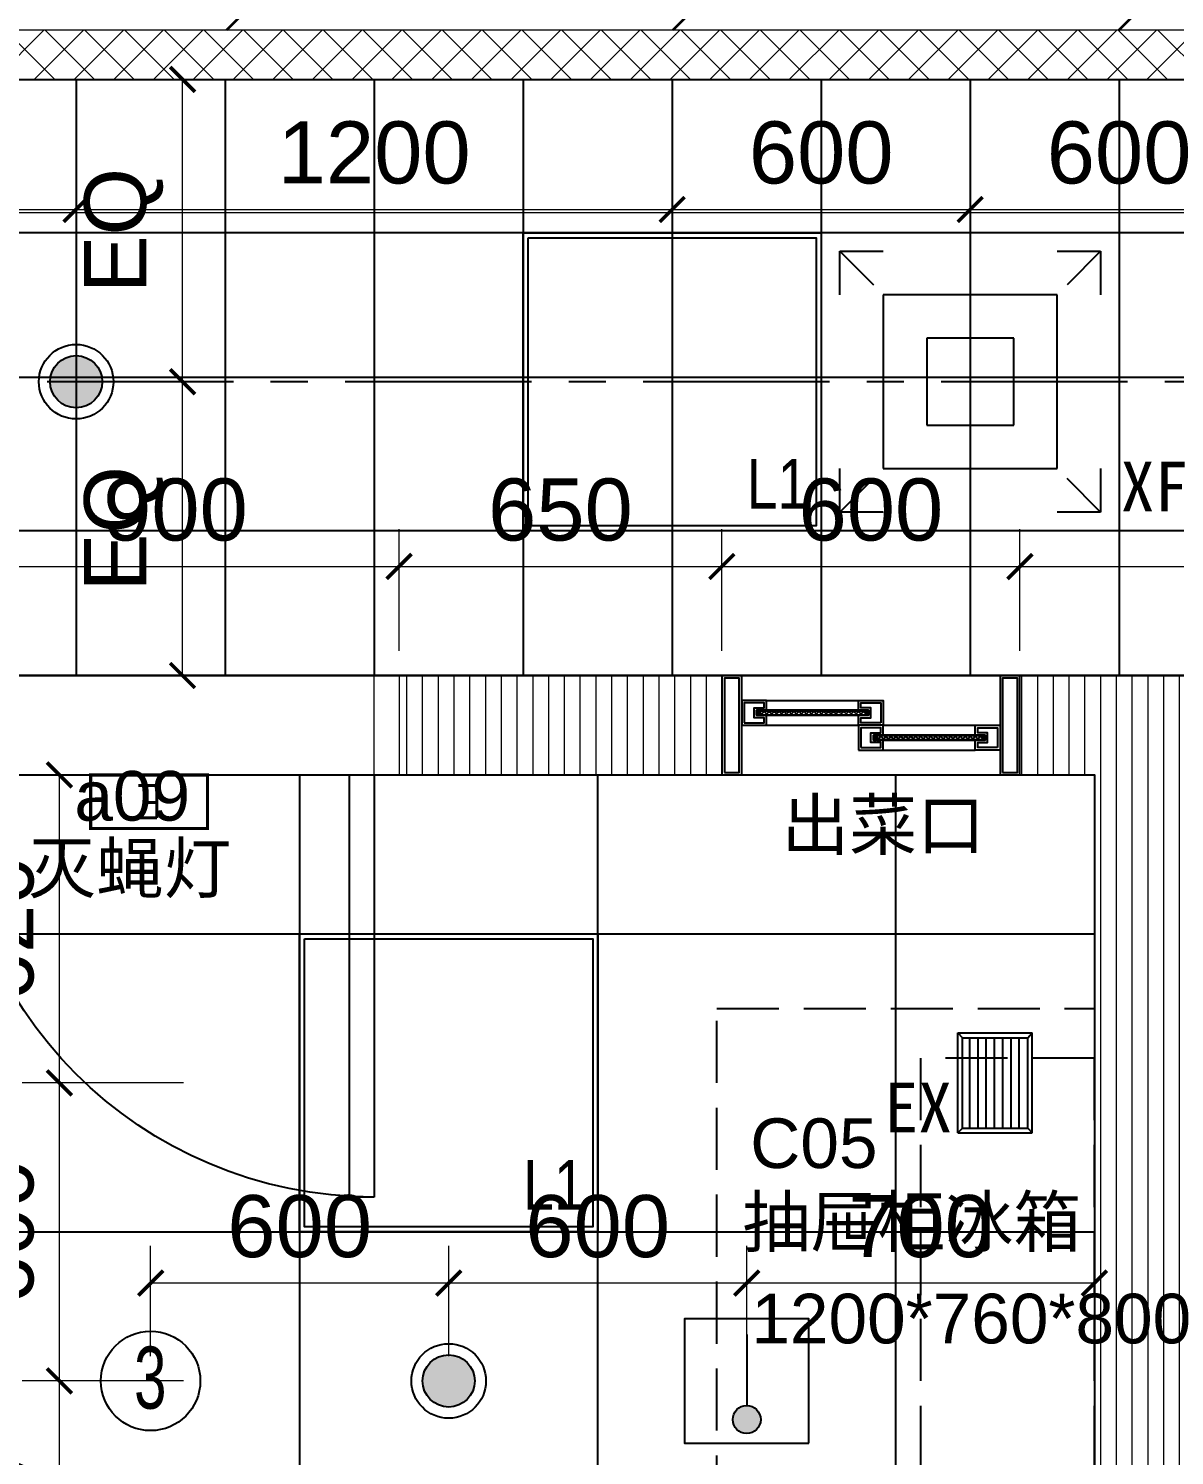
# Model space of a CAD drawing. Header units: millimetres. Extents: x -6033 to 120673, y -4970 to 90533.
# Drawn here: x 73184 to 75491, y 68020 to 70893 of the extents above; entities that cross this region are included whole.
import ezdxf
from ezdxf.enums import TextEntityAlignment as Align

# ---------------------------------------------------------------- set-up
doc = ezdxf.new("R2010")
doc.units = ezdxf.units.MM
for name, pattern in [('I-CEILING$0$CENTER', [2, 1.25, -0.25, 0.25, -0.25]), ('I-PLAN$0$ACAD_ISO02W100', [15, 12, -3]), ('I-PLAN$0$DASH', [0.35, 0.25, -0.1])]:
    doc.linetypes.add(name, pattern=pattern)
doc.layers.get('DefPoints').update_dxf_attribs({"color": 250})
for name, color, linetype, lineweight in [('_ACM-A-ANNO-DIMS', 2, 'Continuous', 9), ('_ACM-A-ANNO-DIMS-b', 2, 'Continuous', 18), ('I-AR$0$I-SCOPE', 252, 'Continuous', 35), ('I-CEILING$0$_ACM-A-DETL', 7, 'Continuous', 9), ('I-PLAN$0$_ACM-A-WALL-HACH', 251, 'Continuous', 9), ('I-PLAN$0$I-PL-WALL-FHINISH', 73, 'Continuous', 13), ('I-PLAN$0$I-WALL', 6, 'Continuous', 13)]:
    doc.layers.add(name, color=color, linetype=linetype, lineweight=lineweight)
for name, color, linetype in [('I-CEILING$0$0-LIGHT-RC', 1, 'Continuous'), ('I-CEILING$0$0-LIGHT-TXT', 90, 'Continuous'), ('I-CEILING$0$EQUIP-消防', 3, 'Continuous'), ('I-CEILING$0$EQUIP_喷头', 90, 'Continuous'), ('I-CEILING$0$I-GRID', 252, 'I-CEILING$0$CENTER'), ('I-CEILING$0$I-RCP', 2, 'Continuous'), ('I-CEILING$0$I-RCP-AIR', 64, 'Continuous'), ('I-CEILING$0$I-RCP-REF', 3, 'Continuous'), ('I-CEILING$0$RC-Hatch【天花填充】', 251, 'Continuous'), ('I-FLOOR$0$I-FC', 2, 'Continuous'), ('I-FLOOR$0$I-FC-HATCH', 8, 'Continuous'), ('I-PLAN$0$I-PL-FURN', 1, 'I-PLAN$0$DASH'), ('I-PLAN$0$I—平面—门', 1, 'Continuous'), ('I-PLAN$0$L-ELEV-MARK', 253, 'Continuous'), ('地坪', 7, 'Continuous'), ('天花', 7, 'Continuous')]:
    doc.layers.add(name, color=color, linetype=linetype)
doc.styles.add('_ACM-G-NOTES', font='arial.ttf')
doc.styles.add('I-CEILING$0$1层应急疏散照明平面图$0$_TEL_DIM', font='SIMPLEX', dxfattribs={"width": 0.8, "height": 3.5, "bigfont": 'HZTXT'})
doc.styles.add('I-CEILING$0$_TEL_ATTDEF', font='GBENOR', dxfattribs={"width": 0.8, "height": 3, "bigfont": 'GBCBIG'})
doc.styles.add('I-CEILING$0$hztxt', font='ROS.shx', dxfattribs={"width": 0.7, "bigfont": 'HZTXT.shx'})
doc.styles.add('I-CEILING$0$I-CEILING$0$ar', font='arial.ttf', dxfattribs={"width": 0.8})
doc.styles.add('I-CEILING$0$Standard', font='arial.ttf')
doc.styles.add('I-CEILING$0$黑体', font='simhei.ttf', dxfattribs={"height": 600})
doc.styles.add('I-PLAN$0$Arial', font='ARIALUNI.ttf')
doc.dimstyles.new('_ACM-DIM-A_50', dxfattribs={"dimscale": 50, "dimtxt": 2.5, "dimasz": 1, "dimexe": 1.5, "dimexo": 1, "dimgap": 1, "dimtad": 1, "dimdec": 0, "dimrnd": 5, "dimzin": 1, "dimdsep": 46, "dimtxsty": '_ACM-G-NOTES', "dimblk": 'ARCHTICK', "dimcen": 2.5, "dimclrd": 256, "dimclre": 256, "dimclrt": 256, "dimadec": 3, "dimazin": 0, "dimtfac": 1, "dimtdec": 0, "dimtix": 1, "dimtmove": 0, "dimatfit": 3, "dimldrblk": 'DOTSMALL', "dimfxl": 5, "dimfxlon": 1, "dimlwd": 18, "dimlwe": 18, "dimarcsym": 0})

# ---------------------------------------------------------------- blocks, each defined once
blk = doc.blocks.new('I-AR')
at = {"layer": 'I-AR$0$I-SCOPE'}
h = blk.add_hatch(dxfattribs=at)
h.set_pattern_fill('ANSI31', color=256, scale=200)
h.paths.add_polyline_path([(63300, 72640), (66630, 72640), (66630, 70889.4), (90600, 70890), (90600, 66390), (96650, 66390), (96650, 24876.4), (18340, 24876.4), (18340, 66390), (48090, 66390), (48090, 72640), (51400, 72640), (51400, 72649.9), (52869.5, 72649.9), (52869.5, 72640), (55240, 72640), (55240, 72790), (59460, 72790), (59460, 72640), (61830.5, 72640), (61830.5, 72649.9), (63300, 72649.9)], flags=16)
h.paths.add_polyline_path([(7330, 0), (7330, -1770), (11180, -1770), (11180, 0), (18450, 0), (18450, 2900), (27550, 2900), (27550, 18090), (37037.3, 18090), (37037.3, 17350), (96200, 17350), (96200, 18120), (114640, 18120), (114640, 84500), (0, 84500), (0, 0)])
blk = doc.blocks.new('I-PLAN$0$A$C3849a8ba')
at = {"layer": 'I-PLAN$0$I-PL-WALL-FHINISH'}
blk.add_lwpolyline([(0, -200), (50, -200), (50, 0), (0, 0)], close=True, dxfattribs=at)
at = {"layer": 'I-PLAN$0$I—平面—门'}
blk.add_lwpolyline([(50, -1050), (100, -1050), (100, -200), (50, -200)], close=True, dxfattribs=at)
at = {"layer": 'I-PLAN$0$L-ELEV-MARK'}
blk.add_arc((50, -200), 850, 270, 0, dxfattribs=at)
blk = doc.blocks.new('I-PLAN$0$K_0106232141')
at = {"layer": 'I-PLAN$0$I-PL-FURN', "linetype": 'ByBlock', "ltscale": 62}
h = blk.add_hatch(dxfattribs=at)
h.set_pattern_fill('玻璃截面', color=8, scale=10)
h.set_pattern_definition([(135.545657, (-1830, -77.47619), (-539.999994128, 530.00000522), [7.07139, -1477.92019]), (45, (-1840, -77.476), (20, 10), [7.00372, -21.28055]), (135.545657, (-1840, -77.47619), (-539.999994128, 530.00000522), [7.07139, -1477.92019]), (45, (-1850, -77.476), (20, 10), [7.00372, -21.28055])])
h.paths.add_polyline_path([(-224, -80), (-11, -80), (-10, -79), (-10, -71), (-11, -70), (-224, -70), (-225, -71), (-225, -79)])
h = blk.add_hatch(dxfattribs=at)
h.set_pattern_fill('玻璃截面', color=8, scale=10)
h.set_pattern_definition([(135.545657, (-1595, -127.47619), (-539.999994128, 530.00000522), [7.07139, -1477.92019]), (45, (-1605, -127.476), (20, 10), [7.00372, -21.28055]), (135.545657, (-1605, -127.47619), (-539.999994128, 530.00000522), [7.07139, -1477.92019]), (45, (-1615, -127.476), (20, 10), [7.00372, -21.28055])])
h.paths.add_polyline_path([(11, -130), (224, -130), (225, -129), (225, -121), (224, -120), (11, -120), (10, -121), (10, -129)])
at = {"layer": 'I-PLAN$0$I-PL-FURN', "color": 8, "linetype": 'ByBlock', "ltscale": 62}
for p, q in [((-260, 0), (260, 0)), ((-210, -50), (-25, -50)), ((-225, -80), (-230, -70)), ((-230, -80), (-225, -70)), ((-225, -71), (-10, -71)), ((-225, -79), (-10, -79)), ((-5, -80), (-10, -70)), ((-10, -80), (-5, -70)), ((-210, -100), (-25, -100)), ((25, -100), (210, -100)), ((10, -130), (5, -120)), ((5, -130), (10, -120)), ((10, -121), (225, -121)), ((10, -129), (225, -129)), ((230, -130), (225, -120)), ((225, -130), (230, -120)), ((25, -150), (210, -150)), ((-260, -200), (260, -200))]:
    blk.add_line(p, q, dxfattribs=at)
for points in [[(-300, -200), (-260, -200), (-260, 0), (-300, 0)], [(-295, -195), (-265, -195), (-265, -5), (-295, -5)], [(260, -200), (300, -200), (300, 0), (260, 0)], [(265, -195), (295, -195), (295, -5), (265, -5)], [(-260, -100), (-210, -100), (-210, -80), (-230, -80), (-230, -70), (-210, -70), (-210, -50), (-260, -50)], [(-255, -95), (-215, -95), (-215, -85), (-235, -85), (-235, -65), (-215, -65), (-215, -55), (-255, -55)], [(25, -100), (-25, -100), (-25, -80), (-5, -80), (-5, -70), (-25, -70), (-25, -50), (25, -50)], [(20, -95), (-20, -95), (-20, -85), (0, -85), (0, -65), (-20, -65), (-20, -55), (20, -55)], [(-230, -80), (-225, -80), (-225, -70), (-230, -70)], [(-224, -80), (-11, -80), (-10, -79), (-10, -71), (-11, -70), (-224, -70), (-225, -71), (-225, -79)], [(-5, -80), (-10, -80), (-10, -70), (-5, -70)], [(-25, -150), (25, -150), (25, -130), (5, -130), (5, -120), (25, -120), (25, -100), (-25, -100)], [(-20, -145), (20, -145), (20, -135), (0, -135), (0, -115), (20, -115), (20, -105), (-20, -105)], [(260, -150), (210, -150), (210, -130), (230, -130), (230, -120), (210, -120), (210, -100), (260, -100)], [(255, -145), (215, -145), (215, -135), (235, -135), (235, -115), (215, -115), (215, -105), (255, -105)], [(5, -130), (10, -130), (10, -120), (5, -120)], [(11, -130), (224, -130), (225, -129), (225, -121), (224, -120), (11, -120), (10, -121), (10, -129)], [(230, -130), (225, -130), (225, -120), (230, -120)]]:
    blk.add_lwpolyline(points, close=True, dxfattribs=at)
blk = doc.blocks.new('I-PLAN')
at = {"layer": 'I-PLAN$0$_ACM-A-WALL-HACH'}
h = blk.add_hatch(dxfattribs=at)
h.set_pattern_fill('多孔材料', color=256, scale=20, pattern_type=2)
h.set_pattern_definition([(45, (136296.48, -6509.47), (-40.00004, 40.00004), []), (135, (136296.48, -6509.47), (-40.00004, -40.00004), [])])
h.paths.add_polyline_path([(85280, 70890), (85280, 70790), (66970, 70790), (66970, 70890)])
h = blk.add_hatch(dxfattribs=at)
h.set_pattern_fill('ANSI31', color=256, scale=10, angle=45)
h.paths.add_polyline_path([(88260, 70790), (88260, 70890), (88030, 70890), (88030, 70790), (88230, 70790)], flags=17)
h.paths.add_polyline_path([(79671.5, 69390), (78155, 69390), (78155, 68990), (77955, 68990), (77955, 69590), (79671.5, 69590)], flags=17)
h.paths.add_polyline_path([(80271.5, 69390), (80271.5, 69590), (80780, 69590), (80780, 68990), (80580, 68990), (80580, 69390)], flags=17)
h.paths.add_polyline_path([(74580, 69590), (73930, 69590), (73930, 69390), (74580, 69390)])
h.paths.add_polyline_path([(68780, 69590), (69430, 69590), (69430, 69390), (68780, 69390)])
h.paths.add_polyline_path([(87280, 66490), (87480, 66490), (87480, 66390), (87280, 66390)])
h.paths.add_polyline_path([(82180, 68990), (82180, 69390), (84230, 69390), (84230, 66490), (84430, 66490), (84430, 69390), (85280, 69390), (85280, 69590), (81980, 69590), (81980, 68990)])
h.paths.add_polyline_path([(87480, 67390), (87480, 69390), (88280, 69390), (88280, 69590), (88080, 69590), (86480, 69590), (86480, 69390), (87280, 69390), (87280, 67390)], flags=17)
h.paths.add_polyline_path([(72130, 68170), (72130, 66490), (72330, 66490), (72330, 67870), (73130, 67870), (73130, 68070), (72330, 68070), (72330, 68170)])
h.paths.add_polyline_path([(71230, 68170), (71230, 66390), (71030, 66390), (71030, 67870), (70230, 67870), (70230, 68070), (71030, 68070), (71030, 68170)])
h.paths.add_polyline_path([(72130, 69070), (72330, 69070), (72330, 69390), (73030, 69390), (73030, 69590), (72130, 69590)])
h.paths.add_polyline_path([(71230, 69070), (71030, 69070), (71030, 69390), (70330, 69390), (70330, 69590), (71230, 69590)])
h.paths.add_polyline_path([(67800, 69490), (67830, 69490), (67830, 69590), (67800, 69590)], flags=17)
h.paths.add_polyline_path([(76755, 69590), (75180, 69590), (75180, 69390), (75330, 69390), (75330, 66390), (75530, 66390), (75530, 69390), (76555, 69390), (76555, 68990), (76755, 68990)])
h.paths.add_polyline_path([(68180, 69590), (68180, 69390), (68030, 69390), (68030, 66520), (67780, 66520), (67780, 66390), (67400, 66390), (67400, 66720), (67830, 66720), (67830, 69590)])
edge = h.paths.add_edge_path()
edge.add_line((89860, 70890), (88860, 70890))
edge.add_line((75530, 66520), (84230, 66520))
edge.add_line((75530, 66720), (84230, 66720))
at = {"layer": 'I-PLAN$0$I-PL-FURN', "ltscale": 500}
for points in [[(74570, 67720), (74570, 68920), (75330, 68920), (75330, 67720)], [(74980, 67820), (75330, 67820), (75330, 68820), (74980, 68820)]]:
    blk.add_lwpolyline(points, close=True, dxfattribs=at)
at = {"layer": 'I-PLAN$0$I-WALL'}
for points in [[(85280, 70890), (85280, 70790), (66970, 70790), (66970, 70890), (85280, 70890)], [(75180, 69390), (75330, 69390), (75330, 66390), (75530, 66390), (75530, 69390), (76555, 69390), (76555, 68990), (76755, 68990), (76755, 69590)], [(76755, 69590), (75180, 69590), (75180, 69390)]]:
    blk.add_lwpolyline(points, dxfattribs=at)
blk.add_lwpolyline([(74580, 69590), (73930, 69590), (73930, 69390), (74580, 69390)], close=True, dxfattribs=at)
at = {"xscale": -1}
blk.add_blockref('I-PLAN$0$A$C3849a8ba', (73930, 69590), dxfattribs=at)
at = {"layer": 'I-PLAN$0$I-PL-FURN', "linetype": 'ByBlock'}
blk.add_blockref('I-PLAN$0$K_0106232141', (74880, 69590), dxfattribs=at)
at = {"layer": 'I-PLAN$0$I-PL-FURN', "linetype": 'I-PLAN$0$ACAD_ISO02W100', "char_height": 100, "attachment_point": 1, "style": 'I-PLAN$0$Arial'}
for s, insert, width in [('{\\fArial Unicode MS|b0|i0|c134|p34;a09\\P}', (73276.4, 69397.9), 302840.333), ('{\\fArial Unicode MS|b0|i0|c134|p34;出菜口}', (74700, 69339.6), 151170.167), ('灭蝇灯', (73183.4, 69252.6), 151170.167), ('C05', (74637.1, 68698.6), 151170.167), ('抽屉柜冰箱', (74621.4, 68540.4), 151170.167), ('1200*760*800', (74639.3, 68345.6), 151170.167)]:
    blk.add_mtext(s, dxfattribs=dict(at, insert=insert, width=width))
blk = doc.blocks.new('I-CEILING$0$A$C9c5a774d')
at = {"layer": 'I-CEILING$0$0-LIGHT-RC'}
for points in [[(0, 600), (600, 600), (600, 0), (0, 0)], [(10, 590), (590, 590), (590, 10), (10, 10)]]:
    blk.add_lwpolyline(points, close=True, dxfattribs=at)
at = {"layer": 'I-CEILING$0$0-LIGHT-TXT', "style": 'I-CEILING$0$I-CEILING$0$ar', "width": 0.8}
blk.add_text('L1', height=100, dxfattribs=at).set_placement((449.9, 44.6))
blk = doc.blocks.new('*U661')
blk.add_blockref('I-CEILING$0$A$C9c5a774d', (-300, -300))
blk = doc.blocks.new('*U662')
at = {"layer": 'I-CEILING$0$I-RCP', "color": 0, "linetype": 'ByBlock', "lineweight": -2, "transparency": 16777216}
blk.add_blockref('*U661', (4800, 0), dxfattribs=at)
blk = doc.blocks.new('I-CEILING$0$$风口$00000137')
for p, q in [((-110.7, 89.6), (110.7, 89.6)), ((-110.7, 89.6), (-110.7, -89.6)), ((-110.7, 89.6), (-99.9, 78.9)), ((-110.7, 78.9), (-110.7, 78.9)), ((-99.9, 78.9), (99.9, 78.9)), ((-99.9, 78.9), (-99.9, -78.9)), ((-99.9, 78.9), (-99.9, -78.9)), ((110.7, 89.6), (99.9, 78.9)), ((99.9, 78.9), (99.9, -78.9)), ((110.7, 89.6), (110.7, -89.6)), ((-99.9, 60.8), (99.9, 60.8)), ((-99.9, 40.9), (99.9, 40.9)), ((-99.9, 21.1), (99.9, 21.1)), ((-99.9, 1.2), (99.9, 1.2)), ((-99.9, -18.7), (99.9, -18.7)), ((-99.9, -38.6), (99.9, -38.6)), ((-99.9, -58.4), (99.9, -58.4)), ((-110.7, -78.9), (-110.7, -78.9)), ((-99.9, -78.9), (-110.7, -89.6)), ((-110.7, -89.6), (110.7, -89.6)), ((-110.7, -89.6), (110.7, -89.6)), ((-99.9, -78.9), (99.9, -78.9)), ((-99.9, -78.9), (99.9, -78.9)), ((99.9, -78.9), (110.7, -89.6))]:
    blk.add_line(p, q)
blk = doc.blocks.new('I-CEILING$0$$风口$00000060')
for p, q in [((-300, 300), (-200, 300)), ((-300, 200), (-300, 300)), ((-300, 300), (-222.8, 222.8)), ((200, 300), (300, 300)), ((300, 300), (222.8, 222.8)), ((300, 300), (300, 200)), ((-300, -300), (-300, -200)), ((-300, -300), (-222.8, -222.8)), ((300, -300), (222.8, -222.8)), ((300, -200), (300, -300)), ((-200, -300), (-300, -300)), ((300, -300), (200, -300))]:
    blk.add_line(p, q)
at = {"color": 0}
for p, q in [((-200, 200), (-200, -200)), ((200, 200), (-200, 200)), ((200, -200), (200, 200)), ((-100, 100), (-100, -100)), ((100, 100), (-100, 100)), ((100, -100), (100, 100)), ((-100, -100), (100, -100)), ((-200, -200), (200, -200))]:
    blk.add_line(p, q, dxfattribs=at)
blk = doc.blocks.new('I-CEILING$0$海龍_09300082')
h = blk.add_hatch(color=256)
h.dxf.hatch_style = 1
h.paths.add_polyline_path([(-56.2, -405.4, 1), (56.2, -405.4, 1)])
blk.add_line((0, -62.5), (0, -349.2))
blk.add_lwpolyline([(250, -500), (250, 0), (-250, 0), (-250, -500)], close=True)
blk.add_circle((0, -405.4), 56.3)
at = {"style": 'I-CEILING$0$Standard', "flags": 1}
blk.add_attdef('A', text='', height=0.01, dxfattribs=at).set_placement((0, -250), align=Align.MIDDLE_CENTER)
blk = doc.blocks.new('I-CEILING$0$A$C81734cc7')
at = {"layer": 'I-CEILING$0$_ACM-A-DETL'}
h = blk.add_hatch(color=256, dxfattribs=at)
edge = h.paths.add_edge_path()
edge.add_arc((0, 0), 52.5, 0, 360)
for radius in [75, 52.5]:
    blk.add_circle((0, 0), radius)
blk = doc.blocks.new('I-CEILING$0$$equip_U$00000441(DESKTOP-CO1PE1H)')
blk.add_circle((0, 0), 0.4)
at = {"color": 1, "style": 'I-CEILING$0$hztxt', "width": 0.7}
blk.add_text('3', height=0.5, dxfattribs=at).set_placement((-0.003, 0.027), align=Align.MIDDLE)
blk = doc.blocks.new('I-CEILING$0$1层应急疏散照明平面图$0$$equip$00002534')
for p, q in [((-0.72, 0.66), (-0.72, 0)), ((0.72, 0.66), (-0.72, 0.66)), ((0.72, 0), (0.72, 0.66)), ((-0.72, 0), (0.72, 0))]:
    blk.add_line(p, q)
at = {"const_width": 0.04}
blk.add_lwpolyline([(-0.72, 0.66), (-0.72, 0), (0.72, 0), (0.72, 0.66), (-0.72, 0.66), (-0.72, 0)], dxfattribs=at)
for p in [(0, 0.66), (-0.72, 0.33), (0.72, 0.33), (0, 0)]:
    blk.add_point(p)
at = {"color": 7, "style": 'I-CEILING$0$1层应急疏散照明平面图$0$_TEL_DIM'}
blk.add_attdef('$TEXT$', text='', height=0.4, dxfattribs=at).set_placement((0, 0.33), align=Align.MIDDLE_CENTER)
at = {"color": 7, "style": 'I-CEILING$0$1层应急疏散照明平面图$0$_TEL_DIM', "flags": 1}
blk.add_attdef('A', text='', height=0.00002, dxfattribs=at).set_placement((0, 0), align=Align.MIDDLE_CENTER)
blk = doc.blocks.new('I-CEILING')
at = {"layer": 'I-CEILING$0$RC-Hatch【天花填充】'}
h = blk.add_hatch(dxfattribs=at)
h.set_pattern_fill('_USER', color=256, scale=600, double=1, pattern_type=0)
h.set_pattern_definition([(0, (81980, 70481.47), (0, 600), []), (90, (81980, 70481.47), (-600, 4e-14), [])])
h.paths.add_polyline_path([(84430, 69390), (85280, 69390), (85280, 69590), (81980, 69590), (81980, 69090), (80780, 69090), (80780, 69590), (77955, 69590), (77955, 69090), (76755, 69090), (76755, 69590), (66630, 69590), (66630, 70790), (88030, 70790), (88030, 69590), (86480, 69590), (86480, 69390), (87280, 69390), (87280, 66390), (85430, 66390), (85430, 66490), (84430, 66490)])
h = blk.add_hatch(dxfattribs=at)
h.set_pattern_fill('_USER', color=256, scale=600, double=1, pattern_type=0)
h.set_pattern_definition([(0, (73130, 67870), (0, 600), []), (90, (73130, 67870), (-600, 4e-14), [])])
h.paths.add_polyline_path([(72330, 66490), (72330, 67870), (73130, 67870), (73130, 68070), (72330, 68070), (72330, 69390), (75330, 69390), (75330, 66390), (73430, 66390), (73430, 66490)])
at = {"layer": 'I-CEILING$0$I-GRID', "ltscale": 300}
blk.add_lwpolyline([(88596.6, 70181.5), (66425.5, 70181.5)], dxfattribs=at)
at = {"layer": 'I-CEILING$0$I-RCP'}
blk.add_lwpolyline([(84430, 69390), (85280, 69390), (85280, 69590), (81980, 69590), (81980, 69090), (80780, 69090), (80780, 69590), (77955, 69590), (77955, 69090), (76755, 69090), (76755, 69590), (66630, 69590), (66630, 70790), (88030, 70790), (88030, 69590), (86480, 69590), (86480, 69390), (87280, 69390), (87280, 66390), (85430, 66390), (85430, 66490), (84430, 66490), (84430, 69390)], dxfattribs=at)
blk.add_lwpolyline([(72330, 66490), (72330, 67870), (73130, 67870), (73130, 68070), (72330, 68070), (72330, 69390), (75330, 69390), (75330, 66390), (73430, 66390), (73430, 66490)], close=True, dxfattribs=at)
blk.add_blockref('I-CEILING$0$A$C9c5a774d', (73730, 68470))
at = {"layer": 'I-CEILING$0$EQUIP-消防', "xscale": 0.4999999999999927, "yscale": 0.4999999999999927, "zscale": 0.4999999999999927}
blk.add_blockref('I-CEILING$0$海龍_09300082', (74630, 68295), dxfattribs=at)
at = {"layer": 'I-CEILING$0$EQUIP_喷头'}
for p in [(73280, 70181.5), (74030, 68170)]:
    blk.add_blockref('I-CEILING$0$A$C81734cc7', p, dxfattribs=at)
at = {"layer": 'I-CEILING$0$I-RCP'}
blk.add_blockref('*U662', (69680, 70181.5), dxfattribs=at)
at = {"layer": 'I-CEILING$0$I-RCP-AIR', "xscale": 0.875, "yscale": 0.875}
blk.add_blockref('I-CEILING$0$$风口$00000060', (75080, 70181.5), dxfattribs=at)
at = {"layer": 'I-CEILING$0$I-RCP-AIR', "xscale": 0.9090909090909091, "yscale": 0.8333333333333334, "rotation": 90}
blk.add_blockref('I-CEILING$0$$风口$00000137', (75130, 68770), dxfattribs=at)
at = {"layer": 'I-CEILING$0$I-RCP-REF', "linetype": 'Continuous'}
ref = blk.add_blockref('I-CEILING$0$1层应急疏散照明平面图$0$$equip$00002534', (73426.8, 69282.1), dxfattribs=dict(at, xscale=163.5000000000001, yscale=163.5000000000001, zscale=163.5000000000001))
ref.add_attrib('$TEXT$', 'E', dxfattribs={"layer": 'I-CEILING$0$0-LIGHT-RC', "color": 7, "height": 65.4, "rotation": 180, "style": 'I-CEILING$0$1层应急疏散照明平面图$0$_TEL_DIM'}).set_placement((73426.8, 69336), align=Align.MIDDLE_CENTER)
at = {"layer": 'I-CEILING$0$I-RCP-REF', "color": 1, "linetype": 'Continuous'}
ref = blk.add_blockref('I-CEILING$0$$equip_U$00000441(DESKTOP-CO1PE1H)', (73430, 68170), dxfattribs=dict(at, xscale=249.9999999999999, yscale=249.9999999999999, zscale=249.9999999999999))
ref.add_attrib('$TEXT$', 'REMARK', dxfattribs={"layer": 'I-CEILING$0$0-LIGHT-RC', "color": 7, "height": 0.005, "style": 'I-CEILING$0$_TEL_ATTDEF'}).set_placement((73430, 68170), align=Align.MIDDLE_CENTER)
at = {"layer": 'I-CEILING$0$I-RCP-AIR', "style": 'I-CEILING$0$黑体'}
for s, p in [('XF', (75451, 69970.3, -2600)), ('EX', (74975.4, 68720.7, -2600))]:
    blk.add_text(s, height=100, dxfattribs=at).set_placement(p, align=Align.MIDDLE_CENTER)
for tag, p in [('R', (61966.4, 71748.9)), ('R', (61966.4, 66925.2)), ('R', (51736.1, 63924.8)), ('R', (62976.1, 63924.8)), ('S', (56433.6, 63065))]:
    blk.add_attdef(tag, text='', height=100, dxfattribs=at).set_placement(p, align=Align.MIDDLE_CENTER)
blk = doc.blocks.new('I-FLOOR')
at = {"layer": 'I-FLOOR$0$I-FC-HATCH'}
h = blk.add_hatch(dxfattribs=at)
h.set_pattern_fill('_USER', color=256, scale=600, double=1, pattern_type=0)
h.set_pattern_definition([(0, (85280, 69590), (0, 600), []), (90, (85280, 69590), (-600, 4e-14), [])])
h.paths.add_polyline_path([(84430, 69390), (85280, 69390), (85280, 69590), (81980, 69590), (81980, 69090), (80780, 69090), (80780, 69590), (77955, 69590), (77955, 69090), (76755, 69090), (76755, 69590), (66630, 69590), (66630, 70790), (88030, 70790), (88030, 69590), (86480, 69590), (86480, 69390), (87280, 69390), (87280, 66390), (85430, 66390), (85430, 66490), (84430, 66490)])
h = blk.add_hatch(dxfattribs=at)
h.set_pattern_fill('_USER', color=256, scale=600, double=1, pattern_type=0)
h.set_pattern_definition([(0, (73130, 67870), (0, 600), []), (90, (73130, 67870), (-600, 4e-14), [])])
h.paths.add_polyline_path([(72330, 66490), (72330, 67870), (73130, 67870), (73130, 68070), (72330, 68070), (72330, 69390), (75330, 69390), (75330, 66390), (73430, 66390), (73430, 66490)])
at = {"layer": 'I-FLOOR$0$I-FC'}
blk.add_lwpolyline([(84430, 69390), (85280, 69390), (85280, 69590), (81980, 69590), (81980, 69090), (80780, 69090), (80780, 69590), (77955, 69590), (77955, 69090), (76755, 69090), (76755, 69590), (66630, 69590), (66630, 70790), (88030, 70790), (88030, 69590), (86480, 69590), (86480, 69390), (87280, 69390), (87280, 66390), (85430, 66390), (85430, 66490), (84430, 66490), (84430, 69390)], dxfattribs=at)
blk.add_lwpolyline([(72330, 66490), (72330, 67870), (73130, 67870), (73130, 68070), (72330, 68070), (72330, 69390), (75330, 69390), (75330, 66390), (73430, 66390), (73430, 66490)], close=True, dxfattribs=at)
blk = doc.blocks.new('_ArchTick')
at = {"color": 0, "linetype": 'ByBlock', "const_width": 0.15}
blk.add_lwpolyline([(-0.5, -0.5), (0.5, 0.5)], dxfattribs=at)
blk = doc.blocks.new('*D48')
at = {"layer": '_ACM-A-ANNO-DIMS', "lineweight": 18, "transparency": 16777216}
for p, q in [((85280, 70740), (85280, 70447.5)), ((66630, 70720), (66630, 70447.5)), ((66630, 70522.5), (85280, 70522.5))]:
    blk.add_line(p, q, dxfattribs=at)
at = {"layer": 'DefPoints', "color": 0, "transparency": 16777216}
for p in [(85280, 70790), (66630, 70770), (85280, 70522.5)]:
    blk.add_point(p, dxfattribs=at)
at = {"layer": '_ACM-A-ANNO-DIMS', "lineweight": 18, "transparency": 16777216, "xscale": 50, "yscale": 50, "zscale": 50, "rotation": 180}
blk.add_blockref('_ArchTick', (66630, 70522.5), dxfattribs=at)
at = {"layer": '_ACM-A-ANNO-DIMS', "lineweight": 18, "transparency": 16777216, "xscale": 50, "yscale": 50, "zscale": 50}
blk.add_blockref('_ArchTick', (85280, 70522.5), dxfattribs=at)
at = {"layer": '_ACM-A-ANNO-DIMS', "transparency": 16777216, "insert": (75955, 70636.3), "char_height": 125, "attachment_point": 5, "style": '_ACM-G-NOTES'}
blk.add_mtext('18650', dxfattribs=at)
blk = doc.blocks.new('_DotSmall')
at = {"color": 0, "linetype": 'ByBlock', "const_width": 0.5}
blk.add_lwpolyline([(-0.0625, 0, 1), (0.0625, 0, 1)], format="xyb", close=True, dxfattribs=at)
blk = doc.blocks.new('*D198')
at = {"layer": '_ACM-A-ANNO-DIMS-b', "lineweight": 18, "transparency": 16777216}
for p, q in [((72680, 70278.3), (72680, 70603.3)), ((73280, 70278.3), (73280, 70603.3)), ((72680, 70528.3), (73280, 70528.3))]:
    blk.add_line(p, q, dxfattribs=at)
at = {"layer": 'DefPoints', "color": 0, "transparency": 16777216}
for p in [(73280, 70528.3), (72680, 70181.4), (73280, 70181.4)]:
    blk.add_point(p, dxfattribs=at)
at = {"layer": '_ACM-A-ANNO-DIMS-b', "lineweight": 18, "transparency": 16777216, "xscale": 50, "yscale": 50, "zscale": 50, "rotation": 180}
blk.add_blockref('_ArchTick', (72680, 70528.3), dxfattribs=at)
at = {"layer": '_ACM-A-ANNO-DIMS-b', "lineweight": 18, "transparency": 16777216, "xscale": 50, "yscale": 50, "zscale": 50}
blk.add_blockref('_ArchTick', (73280, 70528.3), dxfattribs=at)
at = {"layer": '_ACM-A-ANNO-DIMS-b', "transparency": 16777216, "insert": (72980, 70642.2), "char_height": 125, "attachment_point": 5, "style": '_ACM-G-NOTES'}
blk.add_mtext('600', dxfattribs=at)
blk = doc.blocks.new('*D199')
at = {"layer": '_ACM-A-ANNO-DIMS-b', "lineweight": 18, "transparency": 16777216}
for p, q in [((73280, 70278.3), (73280, 70603.3)), ((74480, 70278.3), (74480, 70603.3)), ((73280, 70528.3), (74480, 70528.3))]:
    blk.add_line(p, q, dxfattribs=at)
at = {"layer": 'DefPoints', "color": 0, "transparency": 16777216}
for p in [(74480, 70528.3), (73280, 70181.4), (74480, 70181.4)]:
    blk.add_point(p, dxfattribs=at)
at = {"layer": '_ACM-A-ANNO-DIMS-b', "lineweight": 18, "transparency": 16777216, "xscale": 50, "yscale": 50, "zscale": 50, "rotation": 180}
blk.add_blockref('_ArchTick', (73280, 70528.3), dxfattribs=at)
at = {"layer": '_ACM-A-ANNO-DIMS-b', "lineweight": 18, "transparency": 16777216, "xscale": 50, "yscale": 50, "zscale": 50}
blk.add_blockref('_ArchTick', (74480, 70528.3), dxfattribs=at)
at = {"layer": '_ACM-A-ANNO-DIMS-b', "transparency": 16777216, "insert": (73880, 70642.2), "char_height": 125, "attachment_point": 5, "style": '_ACM-G-NOTES'}
blk.add_mtext('1200', dxfattribs=at)
blk = doc.blocks.new('*D200')
at = {"layer": '_ACM-A-ANNO-DIMS-b', "lineweight": 18, "transparency": 16777216}
for p, q in [((74480, 70278.3), (74480, 70603.3)), ((75080, 70278.3), (75080, 70603.3)), ((74480, 70528.3), (75080, 70528.3))]:
    blk.add_line(p, q, dxfattribs=at)
at = {"layer": 'DefPoints', "color": 0, "transparency": 16777216}
for p in [(75080, 70528.3), (74480, 70181.4), (75080, 70181.4)]:
    blk.add_point(p, dxfattribs=at)
at = {"layer": '_ACM-A-ANNO-DIMS-b', "lineweight": 18, "transparency": 16777216, "xscale": 50, "yscale": 50, "zscale": 50, "rotation": 180}
blk.add_blockref('_ArchTick', (74480, 70528.3), dxfattribs=at)
at = {"layer": '_ACM-A-ANNO-DIMS-b', "lineweight": 18, "transparency": 16777216, "xscale": 50, "yscale": 50, "zscale": 50}
blk.add_blockref('_ArchTick', (75080, 70528.3), dxfattribs=at)
at = {"layer": '_ACM-A-ANNO-DIMS-b', "transparency": 16777216, "insert": (74780, 70642.2), "char_height": 125, "attachment_point": 5, "style": '_ACM-G-NOTES'}
blk.add_mtext('600', dxfattribs=at)
blk = doc.blocks.new('*D201')
at = {"layer": '_ACM-A-ANNO-DIMS-b', "lineweight": 18, "transparency": 16777216}
for p, q in [((75080, 70278.3), (75080, 70603.3)), ((75679.3, 70278.3), (75679.3, 70603.3)), ((75080, 70528.3), (75679.3, 70528.3))]:
    blk.add_line(p, q, dxfattribs=at)
at = {"layer": 'DefPoints', "color": 0, "transparency": 16777216}
for p in [(75679.3, 70528.3), (75080, 70181.4), (75679.3, 70181.4)]:
    blk.add_point(p, dxfattribs=at)
at = {"layer": '_ACM-A-ANNO-DIMS-b', "lineweight": 18, "transparency": 16777216, "xscale": 50, "yscale": 50, "zscale": 50, "rotation": 180}
blk.add_blockref('_ArchTick', (75080, 70528.3), dxfattribs=at)
at = {"layer": '_ACM-A-ANNO-DIMS-b', "lineweight": 18, "transparency": 16777216, "xscale": 50, "yscale": 50, "zscale": 50}
blk.add_blockref('_ArchTick', (75679.3, 70528.3), dxfattribs=at)
at = {"layer": '_ACM-A-ANNO-DIMS-b', "transparency": 16777216, "insert": (75379.7, 70642.2), "char_height": 125, "attachment_point": 5, "style": '_ACM-G-NOTES'}
blk.add_mtext('600', dxfattribs=at)
blk = doc.blocks.new('*D103')
at = {"layer": '_ACM-A-ANNO-DIMS-b', "lineweight": 18, "transparency": 16777216}
for p, q in [((73330, 70790), (73569.2, 70790)), ((73494.2, 70181.4), (73494.2, 70790)), ((73330, 70181.4), (73569.2, 70181.4))]:
    blk.add_line(p, q, dxfattribs=at)
at = {"layer": 'DefPoints', "color": 0, "transparency": 16777216}
for p in [(73280, 70790), (73494.2, 70790), (73280, 70181.4)]:
    blk.add_point(p, dxfattribs=at)
at = {"layer": '_ACM-A-ANNO-DIMS-b', "lineweight": 18, "transparency": 16777216, "xscale": 50, "yscale": 50, "zscale": 50}
for p, rotation in [((73494.2, 70790), 90), ((73494.2, 70181.4), 270)]:
    blk.add_blockref('_ArchTick', p, dxfattribs=dict(at, rotation=rotation))
at = {"layer": '_ACM-A-ANNO-DIMS-b', "transparency": 16777216, "insert": (73375.7, 70485.7), "char_height": 125, "attachment_point": 5, "rotation": 90, "style": '_ACM-G-NOTES'}
blk.add_mtext('EQ', dxfattribs=at)
blk = doc.blocks.new('*D104')
at = {"layer": '_ACM-A-ANNO-DIMS-b', "lineweight": 18, "transparency": 16777216}
for p, q in [((73330, 70181.4), (73569.2, 70181.4)), ((73494.2, 69590), (73494.2, 70181.4)), ((73330, 69590), (73569.2, 69590))]:
    blk.add_line(p, q, dxfattribs=at)
at = {"layer": 'DefPoints', "color": 0, "transparency": 16777216}
for p in [(73280, 70181.4), (73494.2, 70181.4), (73280, 69590)]:
    blk.add_point(p, dxfattribs=at)
at = {"layer": '_ACM-A-ANNO-DIMS-b', "lineweight": 18, "transparency": 16777216, "xscale": 50, "yscale": 50, "zscale": 50}
for p, rotation in [((73494.2, 70181.4), 90), ((73494.2, 69590), 270)]:
    blk.add_blockref('_ArchTick', p, dxfattribs=dict(at, rotation=rotation))
at = {"layer": '_ACM-A-ANNO-DIMS-b', "transparency": 16777216, "insert": (73375.7, 69885.7), "char_height": 125, "attachment_point": 5, "rotation": 90, "style": '_ACM-G-NOTES'}
blk.add_mtext('EQ', dxfattribs=at)
blk = doc.blocks.new('*D121')
at = {"layer": '_ACM-A-ANNO-DIMS-b', "lineweight": 18, "transparency": 16777216}
for p, q in [((73496.2, 68170), (73171.2, 68170)), ((73246.2, 67570), (73246.2, 68170)), ((73496.2, 67570), (73171.2, 67570))]:
    blk.add_line(p, q, dxfattribs=at)
at = {"layer": 'DefPoints', "color": 0, "transparency": 16777216}
for p in [(73246.2, 68170), (74030, 68170), (74030, 67570)]:
    blk.add_point(p, dxfattribs=at)
at = {"layer": '_ACM-A-ANNO-DIMS-b', "lineweight": 18, "transparency": 16777216, "xscale": 50, "yscale": 50, "zscale": 50}
for p, rotation in [((73246.2, 68170), 90), ((73246.2, 67570), 270)]:
    blk.add_blockref('_ArchTick', p, dxfattribs=dict(at, rotation=rotation))
at = {"layer": '_ACM-A-ANNO-DIMS-b', "transparency": 16777216, "insert": (73132.4, 67870), "char_height": 125, "attachment_point": 5, "rotation": 90, "style": '_ACM-G-NOTES'}
blk.add_mtext('600', dxfattribs=at)
blk = doc.blocks.new('*D122')
at = {"layer": '_ACM-A-ANNO-DIMS-b', "lineweight": 18, "transparency": 16777216}
for p, q in [((73496.2, 68770), (73171.2, 68770)), ((73246.2, 68170), (73246.2, 68770)), ((73496.2, 68170), (73171.2, 68170))]:
    blk.add_line(p, q, dxfattribs=at)
at = {"layer": 'DefPoints', "color": 0, "transparency": 16777216}
for p in [(73246.2, 68770), (74030, 68770), (74030, 68170)]:
    blk.add_point(p, dxfattribs=at)
at = {"layer": '_ACM-A-ANNO-DIMS-b', "lineweight": 18, "transparency": 16777216, "xscale": 50, "yscale": 50, "zscale": 50}
for p, rotation in [((73246.2, 68770), 90), ((73246.2, 68170), 270)]:
    blk.add_blockref('_ArchTick', p, dxfattribs=dict(at, rotation=rotation))
at = {"layer": '_ACM-A-ANNO-DIMS-b', "transparency": 16777216, "insert": (73132.4, 68470), "char_height": 125, "attachment_point": 5, "rotation": 90, "style": '_ACM-G-NOTES'}
blk.add_mtext('600', dxfattribs=at)
blk = doc.blocks.new('*D117')
at = {"layer": '_ACM-A-ANNO-DIMS-b', "lineweight": 18, "transparency": 16777216}
for p, q in [((73496.2, 69390), (73171.2, 69390)), ((73246.2, 68770), (73246.2, 69390)), ((73496.2, 68770), (73171.2, 68770))]:
    blk.add_line(p, q, dxfattribs=at)
at = {"layer": 'DefPoints', "color": 0, "transparency": 16777216}
for p in [(73246.2, 69390), (74030, 69390), (74030, 68770)]:
    blk.add_point(p, dxfattribs=at)
at = {"layer": '_ACM-A-ANNO-DIMS-b', "lineweight": 18, "transparency": 16777216, "xscale": 50, "yscale": 50, "zscale": 50}
for p, rotation in [((73246.2, 69390), 90), ((73246.2, 68770), 270)]:
    blk.add_blockref('_ArchTick', p, dxfattribs=dict(at, rotation=rotation))
at = {"layer": '_ACM-A-ANNO-DIMS-b', "transparency": 16777216, "insert": (73132.4, 69080), "char_height": 125, "attachment_point": 5, "rotation": 90, "style": '_ACM-G-NOTES'}
blk.add_mtext('620', dxfattribs=at)
blk = doc.blocks.new('*D118')
at = {"layer": '_ACM-A-ANNO-DIMS-b', "lineweight": 18, "transparency": 16777216}
for p, q in [((74030, 68220), (74030, 68442)), ((74630, 68220), (74630, 68442)), ((74630, 68367), (74030, 68367))]:
    blk.add_line(p, q, dxfattribs=at)
at = {"layer": 'DefPoints', "color": 0, "transparency": 16777216}
for p in [(74030, 68367), (74030, 68170), (74630, 68170)]:
    blk.add_point(p, dxfattribs=at)
at = {"layer": '_ACM-A-ANNO-DIMS-b', "lineweight": 18, "transparency": 16777216, "xscale": 50, "yscale": 50, "zscale": 50, "rotation": 180}
blk.add_blockref('_ArchTick', (74030, 68367), dxfattribs=at)
at = {"layer": '_ACM-A-ANNO-DIMS-b', "lineweight": 18, "transparency": 16777216, "xscale": 50, "yscale": 50, "zscale": 50}
blk.add_blockref('_ArchTick', (74630, 68367), dxfattribs=at)
at = {"layer": '_ACM-A-ANNO-DIMS-b', "transparency": 16777216, "insert": (74330, 68480.8), "char_height": 125, "attachment_point": 5, "style": '_ACM-G-NOTES'}
blk.add_mtext('600', dxfattribs=at)
blk = doc.blocks.new('*D119')
at = {"layer": '_ACM-A-ANNO-DIMS-b', "lineweight": 18, "transparency": 16777216}
for p, q in [((73430, 68220), (73430, 68442)), ((74030, 68220), (74030, 68442)), ((74030, 68367), (73430, 68367))]:
    blk.add_line(p, q, dxfattribs=at)
at = {"layer": 'DefPoints', "color": 0, "transparency": 16777216}
for p in [(73430, 68367), (73430, 68170), (74030, 68170)]:
    blk.add_point(p, dxfattribs=at)
at = {"layer": '_ACM-A-ANNO-DIMS-b', "lineweight": 18, "transparency": 16777216, "xscale": 50, "yscale": 50, "zscale": 50, "rotation": 180}
blk.add_blockref('_ArchTick', (73430, 68367), dxfattribs=at)
at = {"layer": '_ACM-A-ANNO-DIMS-b', "lineweight": 18, "transparency": 16777216, "xscale": 50, "yscale": 50, "zscale": 50}
blk.add_blockref('_ArchTick', (74030, 68367), dxfattribs=at)
at = {"layer": '_ACM-A-ANNO-DIMS-b', "transparency": 16777216, "insert": (73730, 68480.8), "char_height": 125, "attachment_point": 5, "style": '_ACM-G-NOTES'}
blk.add_mtext('600', dxfattribs=at)
blk = doc.blocks.new('*D120')
at = {"layer": '_ACM-A-ANNO-DIMS-b', "lineweight": 18, "transparency": 16777216}
for p, q in [((74630, 68220), (74630, 68442)), ((75330, 68220), (75330, 68442)), ((75330, 68367), (74630, 68367))]:
    blk.add_line(p, q, dxfattribs=at)
at = {"layer": 'DefPoints', "color": 0, "transparency": 16777216}
for p in [(74630, 68367), (74630, 68170), (75330, 68170)]:
    blk.add_point(p, dxfattribs=at)
at = {"layer": '_ACM-A-ANNO-DIMS-b', "lineweight": 18, "transparency": 16777216, "xscale": 50, "yscale": 50, "zscale": 50, "rotation": 180}
blk.add_blockref('_ArchTick', (74630, 68367), dxfattribs=at)
at = {"layer": '_ACM-A-ANNO-DIMS-b', "lineweight": 18, "transparency": 16777216, "xscale": 50, "yscale": 50, "zscale": 50}
blk.add_blockref('_ArchTick', (75330, 68367), dxfattribs=at)
at = {"layer": '_ACM-A-ANNO-DIMS-b', "transparency": 16777216, "insert": (74980, 68480.8), "char_height": 125, "attachment_point": 5, "style": '_ACM-G-NOTES'}
blk.add_mtext('700', dxfattribs=at)
blk = doc.blocks.new('*D223')
at = {"layer": '_ACM-A-ANNO-DIMS', "lineweight": 18, "transparency": 16777216}
for p, q in [((73030, 69640), (73030, 69884.6)), ((73930, 69640), (73930, 69884.6)), ((73030, 69809.6), (73930, 69809.6))]:
    blk.add_line(p, q, dxfattribs=at)
at = {"layer": 'DefPoints', "color": 0, "transparency": 16777216}
for p in [(73930, 69809.6), (73030, 69590), (73930, 69590)]:
    blk.add_point(p, dxfattribs=at)
at = {"layer": '_ACM-A-ANNO-DIMS', "lineweight": 18, "transparency": 16777216, "xscale": 50, "yscale": 50, "zscale": 50, "rotation": 180}
blk.add_blockref('_ArchTick', (73030, 69809.6), dxfattribs=at)
at = {"layer": '_ACM-A-ANNO-DIMS', "lineweight": 18, "transparency": 16777216, "xscale": 50, "yscale": 50, "zscale": 50}
blk.add_blockref('_ArchTick', (73930, 69809.6), dxfattribs=at)
at = {"layer": '_ACM-A-ANNO-DIMS', "transparency": 16777216, "insert": (73480, 69923.4), "char_height": 125, "attachment_point": 5, "style": '_ACM-G-NOTES'}
blk.add_mtext('900', dxfattribs=at)
blk = doc.blocks.new('*D224')
at = {"layer": '_ACM-A-ANNO-DIMS', "lineweight": 18, "transparency": 16777216}
for p, q in [((73930, 69640), (73930, 69884.6)), ((74580, 69640), (74580, 69884.6)), ((73930, 69809.6), (74580, 69809.6))]:
    blk.add_line(p, q, dxfattribs=at)
at = {"layer": 'DefPoints', "color": 0, "transparency": 16777216}
for p in [(74580, 69809.6), (73930, 69590), (74580, 69590)]:
    blk.add_point(p, dxfattribs=at)
at = {"layer": '_ACM-A-ANNO-DIMS', "lineweight": 18, "transparency": 16777216, "xscale": 50, "yscale": 50, "zscale": 50, "rotation": 180}
blk.add_blockref('_ArchTick', (73930, 69809.6), dxfattribs=at)
at = {"layer": '_ACM-A-ANNO-DIMS', "lineweight": 18, "transparency": 16777216, "xscale": 50, "yscale": 50, "zscale": 50}
blk.add_blockref('_ArchTick', (74580, 69809.6), dxfattribs=at)
at = {"layer": '_ACM-A-ANNO-DIMS', "transparency": 16777216, "insert": (74255, 69923.4), "char_height": 125, "attachment_point": 5, "style": '_ACM-G-NOTES'}
blk.add_mtext('650', dxfattribs=at)
blk = doc.blocks.new('*D225')
at = {"layer": '_ACM-A-ANNO-DIMS', "lineweight": 18, "transparency": 16777216}
for p, q in [((74580, 69640), (74580, 69884.6)), ((75180, 69640), (75180, 69884.6)), ((74580, 69809.6), (75180, 69809.6))]:
    blk.add_line(p, q, dxfattribs=at)
at = {"layer": 'DefPoints', "color": 0, "transparency": 16777216}
for p in [(75180, 69809.6), (74580, 69590), (75180, 69590)]:
    blk.add_point(p, dxfattribs=at)
at = {"layer": '_ACM-A-ANNO-DIMS', "lineweight": 18, "transparency": 16777216, "xscale": 50, "yscale": 50, "zscale": 50, "rotation": 180}
blk.add_blockref('_ArchTick', (74580, 69809.6), dxfattribs=at)
at = {"layer": '_ACM-A-ANNO-DIMS', "lineweight": 18, "transparency": 16777216, "xscale": 50, "yscale": 50, "zscale": 50}
blk.add_blockref('_ArchTick', (75180, 69809.6), dxfattribs=at)
at = {"layer": '_ACM-A-ANNO-DIMS', "transparency": 16777216, "insert": (74880, 69923.4), "char_height": 125, "attachment_point": 5, "style": '_ACM-G-NOTES'}
blk.add_mtext('600', dxfattribs=at)
blk = doc.blocks.new('*D226')
at = {"layer": '_ACM-A-ANNO-DIMS', "lineweight": 18, "transparency": 16777216}
for p, q in [((75180, 69640), (75180, 69884.6)), ((76755, 69640), (76755, 69884.6)), ((75180, 69809.6), (76755, 69809.6))]:
    blk.add_line(p, q, dxfattribs=at)
at = {"layer": 'DefPoints', "color": 0, "transparency": 16777216}
for p in [(76755, 69809.6), (75180, 69590), (76755, 69590)]:
    blk.add_point(p, dxfattribs=at)
at = {"layer": '_ACM-A-ANNO-DIMS', "lineweight": 18, "transparency": 16777216, "xscale": 50, "yscale": 50, "zscale": 50, "rotation": 180}
blk.add_blockref('_ArchTick', (75180, 69809.6), dxfattribs=at)
at = {"layer": '_ACM-A-ANNO-DIMS', "lineweight": 18, "transparency": 16777216, "xscale": 50, "yscale": 50, "zscale": 50}
blk.add_blockref('_ArchTick', (76755, 69809.6), dxfattribs=at)
at = {"layer": '_ACM-A-ANNO-DIMS', "transparency": 16777216, "insert": (75967.5, 69923.4), "char_height": 125, "attachment_point": 5, "style": '_ACM-G-NOTES'}
blk.add_mtext('1575', dxfattribs=at)

msp = doc.modelspace()

# ---------------------------------------------------------------- block references
for name in ['I-AR', 'I-PLAN']:
    msp.add_blockref(name, (0, 0))

# ---------------------------------------------------------------- next in the draw order: block references
at = {"layer": '天花'}
msp.add_blockref('I-CEILING', (0, 0), dxfattribs=at)

# ---------------------------------------------------------------- next in the draw order: block references
at = {"layer": '地坪'}
msp.add_blockref('I-FLOOR', (0, 0), dxfattribs=at)

# ---------------------------------------------------------------- next in the draw order: dimensions: what is measured, and where the dimension line sits
at = {"layer": '_ACM-A-ANNO-DIMS'}
for base, p1, p2, picture, middle in [((85280, 70522.5), (66630, 70770), (85280, 70790), '*D48', (75955, 70636.3)), ((73930, 69809.6), (73030, 69590), (73930, 69590), '*D223', (73480, 69923.4)), ((74580, 69809.6), (73930, 69590), (74580, 69590), '*D224', (74255, 69923.4)), ((75180, 69809.6), (74580, 69590), (75180, 69590), '*D225', (74880, 69923.4)), ((76755, 69809.6), (75180, 69590), (76755, 69590), '*D226', (75967.5, 69923.4))]:
    dim = msp.add_linear_dim(base=base, p1=p1, p2=p2, dimstyle='_ACM-DIM-A_50', override={"dimtmove": 1}, dxfattribs=at)
    dim.commit()
    dim.dimension.update_dxf_attribs({"geometry": picture, "text_midpoint": middle})
at = {"layer": '_ACM-A-ANNO-DIMS-b'}
for base, p1, p2, picture, middle in [((73494.2, 70790), (73280, 70181.4), (73280, 70790), '*D103', (73375.7, 70485.7)), ((73494.2, 70181.4), (73280, 69590), (73280, 70181.4), '*D104', (73375.7, 69885.7))]:
    dim = msp.add_linear_dim(base=base, p1=p1, p2=p2, angle=90, text='EQ', dimstyle='_ACM-DIM-A_50', dxfattribs=at)
    dim.commit()
    dim.dimension.update_dxf_attribs({"geometry": picture, "text_midpoint": middle})
for base, p1, p2, picture, middle in [((73280, 70528.3), (72680, 70181.4), (73280, 70181.4), '*D198', (72980, 70642.2)), ((74480, 70528.3), (73280, 70181.4), (74480, 70181.4), '*D199', (73880, 70642.2)), ((75080, 70528.3), (74480, 70181.4), (75080, 70181.4), '*D200', (74780, 70642.2)), ((75679.3, 70528.3), (75080, 70181.4), (75679.3, 70181.4), '*D201', (75379.7, 70642.2)), ((73430, 68367), (74030, 68170), (73430, 68170), '*D119', (73730, 68480.8)), ((74030, 68367), (74630, 68170), (74030, 68170), '*D118', (74330, 68480.8)), ((74630, 68367), (75330, 68170), (74630, 68170), '*D120', (74980, 68480.8))]:
    dim = msp.add_linear_dim(base=base, p1=p1, p2=p2, dimstyle='_ACM-DIM-A_50', dxfattribs=at)
    dim.commit()
    dim.dimension.update_dxf_attribs({"geometry": picture, "text_midpoint": middle})
for base, p1, p2, picture, middle in [((73246.2, 69390), (74030, 68770), (74030, 69390), '*D117', (73132.4, 69080)), ((73246.2, 68770), (74030, 68170), (74030, 68770), '*D122', (73132.4, 68470)), ((73246.2, 68170), (74030, 67570), (74030, 68170), '*D121', (73132.4, 67870))]:
    dim = msp.add_linear_dim(base=base, p1=p1, p2=p2, angle=90, dimstyle='_ACM-DIM-A_50', dxfattribs=at)
    dim.commit()
    dim.dimension.update_dxf_attribs({"geometry": picture, "text_midpoint": middle})

doc.saveas('drawing.dxf')
